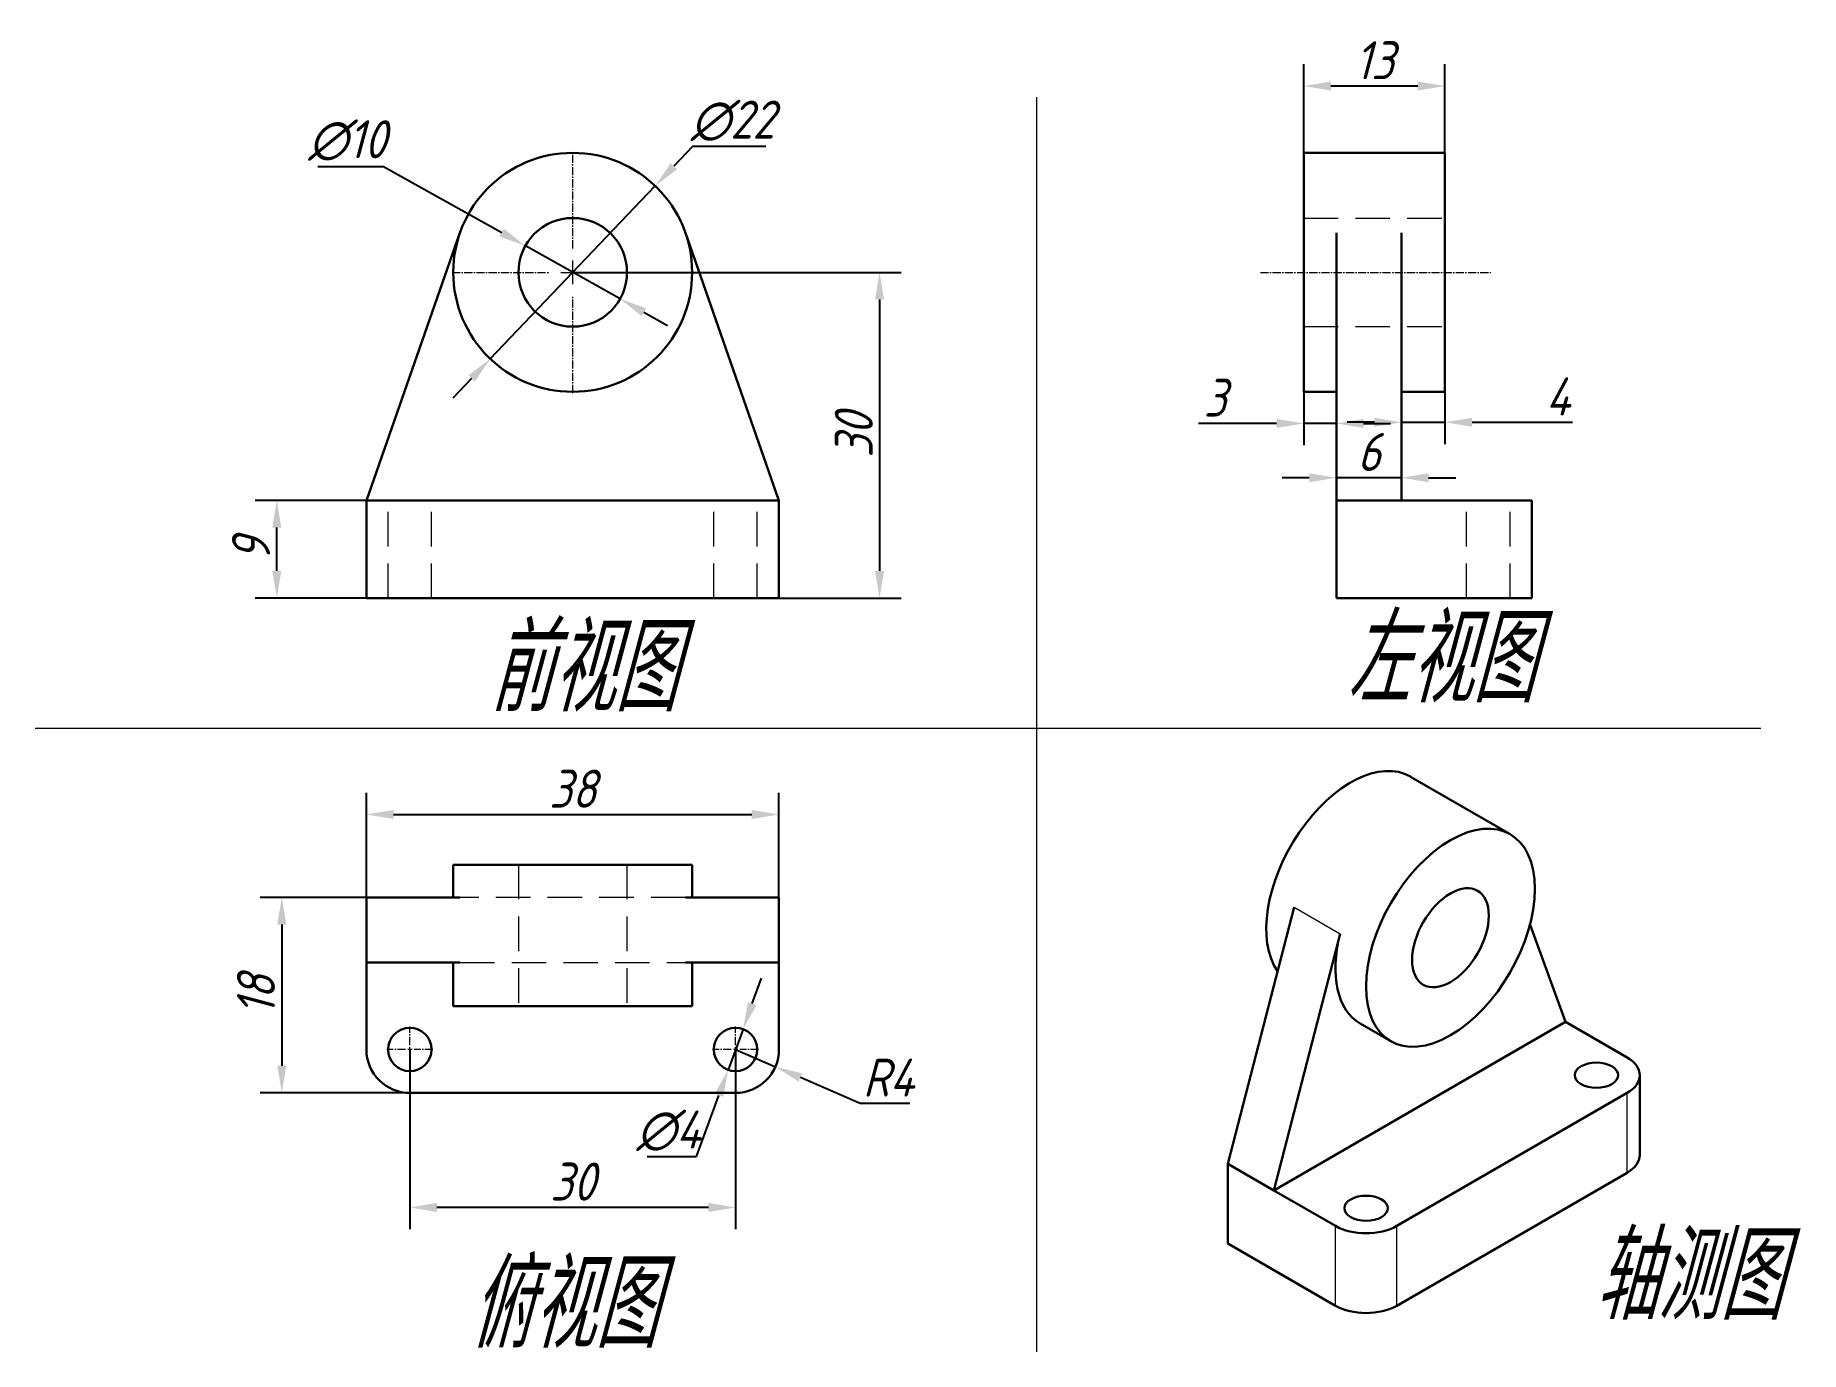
# Model space of a CAD drawing. Header units: millimetres. Extents: x 18 to 180, y 54 to 175.
import ezdxf

# ---------------------------------------------------------------- set-up
doc = ezdxf.new("R2010")
doc.units = ezdxf.units.MM
doc.linetypes.add('CENTER2', pattern=[1.125, 0.75, -0.125, 0.125, -0.125])
doc.linetypes.add('HIDDEN2', pattern=[4.7625, 3.175, -1.5875])
for name, color, linetype, lineweight in [('F标注', 3, 'Continuous', 15), ('F标注 @ 1', 3, 'Continuous', 15), ('MD_可见', 7, 'Continuous', 30), ('MD_可见窄线', 7, 'Continuous', 15), ('MD_隐藏', 6, 'HIDDEN2', 15), ('图层1', 1, 'CENTER2', 15)]:
    doc.layers.add(name, color=color, linetype=linetype, lineweight=lineweight)
doc.styles.add('GB3.5', font='gbeitc.shx', dxfattribs={"bigfont": 'gbcbig.shx'})
doc.dimstyles.new('正常标注', dxfattribs={"dimtxt": 3.5, "dimasz": 2.5, "dimexe": 2, "dimexo": 0, "dimtad": 1, "dimtoh": 1, "dimdec": 3, "dimdsep": 46, "dimtxsty": 'GB3.5', "dimcen": 2.5, "dimadec": 3, "dimazin": 2, "dimtfac": 1, "dimtdec": 3, "dimtmove": 0, "dimatfit": 3, "dimfxl": 0, "dimarcsym": 0})

# ---------------------------------------------------------------- blocks, each defined once
blk = doc.blocks.new('CustomObjectsInViewport3_0')
at = {"layer": 'MD_可见', "extrusion": (0, 1, 0)}
for p, q in [((56.86, 157.06), (48.24, 132.43)), ((86.24, 132.43), (77.63, 157.06)), ((52.24, 132.43), (48.24, 132.43)), ((48.24, 123.43), (48.24, 132.43)), ((52.24, 132.43), (82.24, 132.43)), ((86.24, 132.43), (82.24, 132.43)), ((86.24, 123.43), (86.24, 132.43)), ((52.24, 123.43), (48.24, 123.43)), ((52.24, 123.43), (82.24, 123.43)), ((86.24, 123.43), (82.24, 123.43))]:
    blk.add_line(p, q, dxfattribs=at)
at = {"layer": 'MD_可见'}
blk.add_circle((67.24, 153.43), 11, dxfattribs=at)
at = {"layer": 'MD_可见', "extrusion": (1.22465e-16, 0, -1)}
blk.add_circle((-67.24, 153.43), 5, dxfattribs=at)
at = {"layer": 'MD_隐藏', "extrusion": (0, 1, 0)}
for p, q in [((50.24, 123.43), (50.24, 132.43)), ((54.24, 123.43), (54.24, 132.43)), ((80.24, 123.43), (80.24, 132.43)), ((84.24, 123.43), (84.24, 132.43))]:
    blk.add_line(p, q, dxfattribs=at)
blk = doc.blocks.new('CustomObjectsInViewport5_0')
at = {"layer": 'MD_可见'}
for p, q in [((78.24, 87.67), (56.24, 87.67)), ((56.24, 87.67), (56.24, 84.67)), ((78.24, 87.67), (78.24, 84.67)), ((56.86, 84.67), (48.24, 84.67)), ((48.24, 84.67), (48.24, 78.67)), ((86.24, 84.67), (77.63, 84.67)), ((86.24, 78.67), (86.24, 84.67)), ((56.86, 78.67), (48.24, 78.67)), ((48.24, 78.67), (48.24, 70.67)), ((56.24, 78.67), (56.24, 74.67)), ((86.24, 78.67), (77.63, 78.67)), ((78.24, 78.67), (78.24, 74.67)), ((86.24, 70.67), (86.24, 78.67)), ((56.24, 74.67), (78.24, 74.67)), ((52.24, 66.67), (82.24, 66.67))]:
    blk.add_line(p, q, dxfattribs=at)
at = {"layer": 'MD_可见', "extrusion": (0, 0, -1)}
for centre in [(-52.24, 70.67), (-82.24, 70.67)]:
    blk.add_circle(centre, 2, dxfattribs=at)
at = {"layer": 'MD_可见'}
for centre, start, end in [((52.24, 70.67), 180, 270), ((82.24, 70.67), 270, 0)]:
    blk.add_arc(centre, 4, start, end, dxfattribs=at)
at = {"layer": 'MD_隐藏'}
for p, q in [((62.24, 87.67), (62.24, 74.67)), ((72.24, 87.67), (72.24, 74.67)), ((77.63, 84.67), (56.86, 84.67)), ((56.86, 78.67), (77.63, 78.67))]:
    blk.add_line(p, q, dxfattribs=at)
blk = doc.blocks.new('CustomObjectsInViewport7_0')
at = {"layer": 'MD_可见', "extrusion": (0, 1, 0)}
for p, q in [((134.58, 164.43), (134.58, 142.43)), ((134.58, 164.43), (147.58, 164.43)), ((147.58, 142.43), (147.58, 164.43)), ((137.58, 157.06), (137.58, 132.43)), ((143.58, 157.06), (143.58, 132.43)), ((134.58, 142.43), (137.58, 142.43)), ((143.58, 142.43), (147.58, 142.43)), ((137.58, 132.43), (143.58, 132.43)), ((137.58, 123.43), (137.58, 132.43)), ((143.58, 132.43), (151.58, 132.43)), ((155.58, 132.43), (151.58, 132.43)), ((155.58, 123.43), (155.58, 132.43)), ((137.58, 123.43), (151.58, 123.43)), ((155.58, 123.43), (151.58, 123.43))]:
    blk.add_line(p, q, dxfattribs=at)
at = {"layer": 'MD_隐藏', "extrusion": (0, 1, 0)}
for p, q in [((134.58, 158.43), (147.58, 158.43)), ((134.58, 148.43), (147.58, 148.43)), ((149.58, 123.43), (149.58, 132.43)), ((153.58, 123.43), (153.58, 132.43))]:
    blk.add_line(p, q, dxfattribs=at)
blk = doc.blocks.new('CustomObjectsInViewport9_0')
at = {"layer": 'MD_可见', "extrusion": (-5.55112e-17, 0.816497, 0.57735)}
for p, q in [((144.4, 106.99), (153.59, 101.68)), ((133.68, 94.97), (127.59, 71.34)), ((158.7, 84.4), (155.42, 93.35)), ((137.92, 92.52), (131.83, 68.89)), ((158.7, 84.4), (131.83, 68.89)), ((139.77, 84.26), (142.59, 82.63)), ((164.36, 81.14), (158.7, 84.4)), ((165.53, 72.15), (165.53, 79.5)), ((143.14, 65.62), (164.36, 77.87)), ((127.59, 71.34), (131.83, 68.89)), ((127.59, 63.99), (127.59, 71.34)), ((143.14, 58.27), (164.36, 70.52)), ((131.83, 68.89), (137.49, 65.62)), ((127.59, 63.99), (137.49, 58.27))]:
    blk.add_line(p, q, dxfattribs=at)
at = {"layer": 'MD_可见', "extrusion": (2.27489e-16, 6.09555e-17, -1)}
blk.add_ellipse((138.9, 97.47), major_axis=(5.5, 9.53), ratio=0.57735, start_param=3.403612, end_param=6.283185, dxfattribs=at)
at = {"layer": 'MD_可见'}
for centre, major_axis, start_param, end_param in [((148.09, 92.16), (5.5, 9.53), -0.785398, 5.497787), ((145.27, 93.79), (5.5, 9.53), 2.019675, 3.141593), ((161.53, 79.5), (-4, 0), 2.356194, 3.926991), ((161.53, 72.15), (-4, 0), 2.356194, 3.141593), ((140.32, 67.25), (-4, 0), 0.785398, 2.356194), ((140.32, 59.91), (-4, 0), 0.785398, 2.356194)]:
    blk.add_ellipse(centre, major_axis=major_axis, ratio=0.57735, start_param=start_param, end_param=end_param, dxfattribs=at)
at = {"layer": 'MD_可见', "extrusion": (3.9203e-16, -9.81409e-17, -1)}
blk.add_ellipse((148.09, 92.16), major_axis=(2.5, 4.33), ratio=0.57735, start_param=-2.356194, end_param=3.926991, dxfattribs=at)
at = {"layer": 'MD_可见', "extrusion": (2.00678e-16, 1.11022e-16, -1)}
for centre in [(161.53, 79.5), (140.32, 67.25)]:
    blk.add_ellipse(centre, major_axis=(-2, 0), ratio=0.57735, start_param=-0.785398, end_param=5.497787, dxfattribs=at)
at = {"layer": 'MD_可见窄线', "extrusion": (-5.55112e-17, 0.816497, 0.57735)}
for p, q in [((133.68, 94.97), (137.92, 92.52)), ((164.36, 70.52), (164.36, 77.87)), ((137.49, 58.27), (137.49, 65.62)), ((143.14, 58.27), (143.14, 65.62))]:
    blk.add_line(p, q, dxfattribs=at)
blk = doc.blocks.new('*D6')
at = {"layer": 'F标注', "color": 0, "lineweight": -2, "transparency": 16777216}
for p, q in [((83.78, 86.1), (84.64, 88.45)), ((82.93, 83.75), (81.56, 79.99)), ((78.65, 72.01), (80.71, 77.64)), ((74.09, 72.01), (78.65, 72.01))]:
    blk.add_line(p, q, dxfattribs=at)
at = {"layer": 'F标注', "color": 0, "transparency": 16777216}
for points in [[(83.39, 86.24), (84.18, 85.96), (82.93, 83.75)], [(80.31, 77.79), (81.1, 77.5), (81.56, 79.99)]]:
    blk.add_solid(points, dxfattribs=at)
at = {"layer": 'F标注', "color": 0, "transparency": 16777216, "insert": (76.06, 74.38), "char_height": 3.5, "attachment_point": 5, "style": 'GB3.5'}
blk.add_mtext('∅4', dxfattribs=at)
blk = doc.blocks.new('*D7')
at = {"layer": 'F标注', "color": 0, "lineweight": -2, "transparency": 16777216}
for p, q in [((52.24, 81.87), (52.24, 65.32)), ((82.24, 81.87), (82.24, 65.32)), ((79.74, 67.32), (54.74, 67.32))]:
    blk.add_line(p, q, dxfattribs=at)
at = {"layer": 'F标注', "color": 0, "transparency": 16777216}
for points in [[(54.74, 67.74), (54.74, 66.9), (52.24, 67.32)], [(79.74, 67.74), (79.74, 66.9), (82.24, 67.32)]]:
    blk.add_solid(points, dxfattribs=at)
at = {"layer": 'F标注', "color": 0, "transparency": 16777216, "insert": (67.24, 69.7), "char_height": 3.5, "attachment_point": 5, "style": 'GB3.5'}
blk.add_mtext('30', dxfattribs=at)
blk = doc.blocks.new('*D8')
at = {"layer": 'F标注', "color": 0, "lineweight": -2, "transparency": 16777216}
for p, q in [((48.24, 95.87), (38.45, 95.87)), ((40.45, 93.37), (40.45, 80.37)), ((52.24, 77.87), (38.45, 77.87))]:
    blk.add_line(p, q, dxfattribs=at)
at = {"layer": 'F标注', "color": 0, "transparency": 16777216}
for points in [[(40.03, 93.37), (40.86, 93.37), (40.45, 95.87)], [(40.03, 80.37), (40.86, 80.37), (40.45, 77.87)]]:
    blk.add_solid(points, dxfattribs=at)
at = {"layer": 'F标注', "color": 0, "transparency": 16777216, "insert": (38.07, 86.87), "char_height": 3.5, "attachment_point": 5, "rotation": 90, "style": 'GB3.5'}
blk.add_mtext('18', dxfattribs=at)
blk = doc.blocks.new('*D9')
at = {"layer": 'F标注', "color": 0, "lineweight": -2, "transparency": 16777216}
for p, q in [((48.24, 95.87), (48.24, 105.51)), ((86.24, 95.87), (86.24, 105.51)), ((50.74, 103.51), (83.74, 103.51))]:
    blk.add_line(p, q, dxfattribs=at)
at = {"layer": 'F标注', "color": 0, "transparency": 16777216}
for points in [[(50.74, 103.92), (50.74, 103.09), (48.24, 103.51)], [(83.74, 103.92), (83.74, 103.09), (86.24, 103.51)]]:
    blk.add_solid(points, dxfattribs=at)
at = {"layer": 'F标注', "color": 0, "transparency": 16777216, "insert": (67.24, 105.88), "char_height": 3.5, "attachment_point": 5, "style": 'GB3.5'}
blk.add_mtext('38', dxfattribs=at)
blk = doc.blocks.new('*U10')
at = {"layer": '图层1', "color": 0, "linetype": 'CENTER2', "transparency": 16777216}
for p, q in [((0, 2.2), (0, 11.12)), ((-11.12, 0), (-2.2, 0)), ((2.2, 0), (11.12, 0)), ((0, -11.12), (0, -2.2))]:
    blk.add_line(p, q, dxfattribs=at)
at = {"layer": '图层1', "color": 0, "linetype": 'Continuous', "transparency": 16777216}
for p, q in [((-1.1, 0), (1.1, 0)), ((0, -1.1), (0, 1.1))]:
    blk.add_line(p, q, dxfattribs=at)
blk = doc.blocks.new('*U11')
at = {"layer": '图层1', "color": 0, "linetype": 'CENTER2', "transparency": 16777216}
for p, q in [((0, 0.4), (0, 2.12)), ((-2.12, 0), (-0.4, 0)), ((0.4, 0), (2.12, 0)), ((0, -2.12), (0, -0.4))]:
    blk.add_line(p, q, dxfattribs=at)
at = {"layer": '图层1', "color": 0, "linetype": 'Continuous', "transparency": 16777216}
for p, q in [((-0.2, 0), (0.2, 0)), ((0, -0.2), (0, 0.2))]:
    blk.add_line(p, q, dxfattribs=at)
blk = doc.blocks.new('*U12')
at = {"layer": '图层1', "color": 0, "linetype": 'CENTER2', "transparency": 16777216}
for p, q in [((0, 0.4), (0, 2.12)), ((-2.12, 0), (-0.4, 0)), ((0.4, 0), (2.12, 0)), ((0, -2.12), (0, -0.4))]:
    blk.add_line(p, q, dxfattribs=at)
at = {"layer": '图层1', "color": 0, "linetype": 'Continuous', "transparency": 16777216}
for p, q in [((-0.2, 0), (0.2, 0)), ((0, -0.2), (0, 0.2))]:
    blk.add_line(p, q, dxfattribs=at)
blk = doc.blocks.new('*D13')
at = {"layer": 'F标注', "color": 0, "lineweight": -2, "transparency": 16777216}
for p, q in [((78.29, 165.01), (76.56, 163.2)), ((85.04, 165.01), (78.29, 165.01)), ((59.65, 145.47), (74.84, 161.39)), ((57.93, 143.66), (56.2, 141.85))]:
    blk.add_line(p, q, dxfattribs=at)
at = {"layer": 'F标注', "color": 0, "transparency": 16777216}
for points in [[(76.26, 163.49), (76.86, 162.91), (74.84, 161.39)], [(57.63, 143.95), (58.23, 143.37), (59.65, 145.47)]]:
    blk.add_solid(points, dxfattribs=at)
at = {"layer": 'F标注', "color": 0, "transparency": 16777216, "insert": (81.98, 167.38), "char_height": 3.5, "attachment_point": 5, "style": 'GB3.5'}
blk.add_mtext('∅22', dxfattribs=at)
blk = doc.blocks.new('*D14')
at = {"layer": 'F标注', "color": 0, "lineweight": -2, "transparency": 16777216}
for p, q in [((43.78, 163.19), (49.8, 163.19)), ((49.8, 163.19), (60.7, 157.09)), ((71.61, 150.99), (62.88, 155.87)), ((73.79, 149.77), (75.97, 148.55))]:
    blk.add_line(p, q, dxfattribs=at)
at = {"layer": 'F标注', "color": 0, "transparency": 16777216}
for points in [[(60.9, 157.46), (60.5, 156.73), (62.88, 155.87)], [(73.99, 150.13), (73.59, 149.4), (71.61, 150.99)]]:
    blk.add_solid(points, dxfattribs=at)
at = {"layer": 'F标注', "color": 0, "transparency": 16777216, "insert": (46.48, 165.57), "char_height": 3.5, "attachment_point": 5, "style": 'GB3.5'}
blk.add_mtext('∅10', dxfattribs=at)
blk = doc.blocks.new('*D15')
at = {"layer": 'F标注', "color": 0, "lineweight": -2, "transparency": 16777216}
for p, q in [((67.24, 153.43), (97.5, 153.43)), ((95.5, 150.93), (95.5, 125.93)), ((67.24, 123.43), (97.5, 123.43))]:
    blk.add_line(p, q, dxfattribs=at)
at = {"layer": 'F标注', "color": 0, "transparency": 16777216}
for points in [[(95.09, 150.93), (95.92, 150.93), (95.5, 153.43)], [(95.09, 125.93), (95.92, 125.93), (95.5, 123.43)]]:
    blk.add_solid(points, dxfattribs=at)
at = {"layer": 'F标注', "color": 0, "transparency": 16777216, "insert": (93.13, 138.43), "char_height": 3.5, "attachment_point": 5, "rotation": 90, "style": 'GB3.5'}
blk.add_mtext('30', dxfattribs=at)
blk = doc.blocks.new('*D16')
at = {"layer": 'F标注', "color": 0, "lineweight": -2, "transparency": 16777216}
for p, q in [((48.24, 132.43), (37.99, 132.43)), ((39.99, 125.93), (39.99, 129.93)), ((48.24, 123.43), (37.99, 123.43))]:
    blk.add_line(p, q, dxfattribs=at)
at = {"layer": 'F标注', "color": 0, "transparency": 16777216}
for points in [[(39.57, 129.93), (40.4, 129.93), (39.99, 132.43)], [(39.57, 125.93), (40.4, 125.93), (39.99, 123.43)]]:
    blk.add_solid(points, dxfattribs=at)
at = {"layer": 'F标注', "color": 0, "transparency": 16777216, "insert": (37.61, 127.93), "char_height": 3.5, "attachment_point": 5, "rotation": 90, "style": 'GB3.5'}
blk.add_mtext('9', dxfattribs=at)
blk = doc.blocks.new('*D17')
at = {"layer": 'F标注', "color": 0, "lineweight": -2, "transparency": 16777216}
for p, q in [((134.58, 164.43), (134.58, 172.59)), ((147.58, 164.43), (147.58, 172.59)), ((137.08, 170.59), (145.08, 170.59))]:
    blk.add_line(p, q, dxfattribs=at)
at = {"layer": 'F标注', "color": 0, "transparency": 16777216}
for points in [[(137.08, 171), (137.08, 170.17), (134.58, 170.59)], [(145.08, 171), (145.08, 170.17), (147.58, 170.59)]]:
    blk.add_solid(points, dxfattribs=at)
at = {"layer": 'F标注', "color": 0, "transparency": 16777216, "insert": (141.08, 172.96), "char_height": 3.5, "attachment_point": 5, "style": 'GB3.5'}
blk.add_mtext('13', dxfattribs=at)
blk = doc.blocks.new('*D18')
at = {"layer": 'F标注', "color": 0, "lineweight": -2, "transparency": 16777216}
for p, q in [((137.58, 142.43), (137.58, 132.52)), ((143.58, 142.43), (143.58, 132.52)), ((135.08, 134.52), (132.58, 134.52)), ((143.58, 134.52), (137.58, 134.52)), ((146.08, 134.52), (148.58, 134.52))]:
    blk.add_line(p, q, dxfattribs=at)
at = {"layer": 'F标注', "color": 0, "transparency": 16777216}
for points in [[(135.08, 134.93), (135.08, 134.1), (137.58, 134.52)], [(146.08, 134.93), (146.08, 134.1), (143.58, 134.52)]]:
    blk.add_solid(points, dxfattribs=at)
at = {"layer": 'F标注', "color": 0, "transparency": 16777216, "insert": (140.58, 136.89), "char_height": 3.5, "attachment_point": 5, "style": 'GB3.5'}
blk.add_mtext('6', dxfattribs=at)
blk = doc.blocks.new('*D19')
at = {"layer": 'F标注', "color": 0, "lineweight": -2, "transparency": 16777216}
for p, q in [((134.58, 142.43), (134.58, 137.52)), ((137.58, 142.43), (137.58, 137.52)), ((132.08, 139.52), (124.87, 139.52)), ((137.58, 139.52), (134.58, 139.52)), ((140.08, 139.52), (142.58, 139.52))]:
    blk.add_line(p, q, dxfattribs=at)
at = {"layer": 'F标注', "color": 0, "transparency": 16777216}
for points in [[(132.08, 139.93), (132.08, 139.1), (134.58, 139.52)], [(140.08, 139.93), (140.08, 139.1), (137.58, 139.52)]]:
    blk.add_solid(points, dxfattribs=at)
at = {"layer": 'F标注', "color": 0, "transparency": 16777216, "insert": (126.4, 141.89), "char_height": 3.5, "attachment_point": 5, "style": 'GB3.5'}
blk.add_mtext('3', dxfattribs=at)
blk = doc.blocks.new('*D20')
at = {"layer": 'F标注', "color": 0, "lineweight": -2, "transparency": 16777216}
for p, q in [((143.58, 142.43), (143.58, 137.62)), ((147.58, 142.43), (147.58, 137.62)), ((141.08, 139.62), (138.58, 139.62)), ((143.58, 139.62), (147.58, 139.62)), ((150.08, 139.62), (159.33, 139.62))]:
    blk.add_line(p, q, dxfattribs=at)
at = {"layer": 'F标注', "color": 0, "transparency": 16777216}
for points in [[(141.08, 140.04), (141.08, 139.21), (143.58, 139.62)], [(150.08, 140.04), (150.08, 139.21), (147.58, 139.62)]]:
    blk.add_solid(points, dxfattribs=at)
at = {"layer": 'F标注', "color": 0, "transparency": 16777216, "insert": (157.98, 142), "char_height": 3.5, "attachment_point": 5, "style": 'GB3.5'}
blk.add_mtext('4', dxfattribs=at)
blk = doc.blocks.new('*U21')
at = {"layer": '图层1', "color": 0, "linetype": 'CENTER2', "transparency": 16777216}
blk.add_line((-10.5, 0), (10.73, 0), dxfattribs=at)
blk = doc.blocks.new('*D22')
at = {"layer": 'F标注', "color": 0, "lineweight": -2, "transparency": 16777216}
for p, q in [((82.24, 81.87), (85.91, 80.28)), ((93.71, 76.9), (88.21, 79.29)), ((98.28, 76.9), (93.71, 76.9))]:
    blk.add_line(p, q, dxfattribs=at)
at = {"layer": 'F标注', "color": 0, "transparency": 16777216}
blk.add_solid([(88.37, 79.67), (88.04, 78.91), (85.91, 80.28)], dxfattribs=at)
at = {"layer": 'F标注', "color": 0, "transparency": 16777216, "insert": (96.31, 79.28), "char_height": 3.5, "attachment_point": 5, "style": 'GB3.5'}
blk.add_mtext('R4', dxfattribs=at)

msp = doc.modelspace()

# ---------------------------------------------------------------- linework, layer by layer
at = {"layer": 'F标注'}
for p, q in [((109.9449, 169.5741), (109.9449, 54.0401)), ((17.7428, 111.4621), (176.6842, 111.4621))]:
    msp.add_line(p, q, dxfattribs=at)

# ---------------------------------------------------------------- block references
at = {"layer": 'MD_可见'}
for name, p in [('CustomObjectsInViewport3_0', (0, 0)), ('CustomObjectsInViewport7_0', (0, 0)), ('CustomObjectsInViewport9_0', (0, 0)), ('CustomObjectsInViewport5_0', (0, 11.2004))]:
    msp.add_blockref(name, p, dxfattribs=at)
at = {"layer": '图层1', "linetype": 'CENTER2'}
for name, p in [('*U10', (67.2446, 153.4306)), ('*U21', (141.0809, 153.4306))]:
    msp.add_blockref(name, p, dxfattribs=at)
at = {"layer": '图层1', "linetype": 'CENTER2', "extrusion": (0, 0, -1)}
for name, p in [('*U11', (-52.2446, 81.8724)), ('*U12', (-82.2446, 81.8724))]:
    msp.add_blockref(name, p, dxfattribs=at)

# ---------------------------------------------------------------- texts
at = {"layer": 'F标注 @ 1', "char_height": 8, "attachment_point": 1, "style": 'GB3.5'}
for s, width, insert in [('左视图', 27.579158, (138.4967, 121.8332)), ('前视图', 76.374979, (59.485, 120.9923)), ('轴测图', 22.947875, (161.2923, 65.0005)), ('俯视图', 26.513625, (57.6779, 62.3968))]:
    msp.add_mtext_dynamic_manual_height_columns(s, width=width, gutter_width=17.5, heights=[0], dxfattribs=dict(at, insert=insert))

# ---------------------------------------------------------------- dimensions: what is measured, and where the dimension line sits
at = {"layer": 'F标注'}
for base, p1, p2, picture, middle in [((147.5809, 170.5852), (134.5809, 164.4306), (147.5809, 164.4306), '*D17', (141.0809, 170.5852)), ((137.5809, 139.5163), (134.5809, 142.4306), (137.5809, 142.4306), '*D19', (126.403, 139.5163)), ((143.5809, 139.623), (147.5809, 142.4306), (143.5809, 142.4306), '*D20', (157.9763, 139.623)), ((137.5809, 134.5154), (143.5809, 142.4306), (137.5809, 142.4306), '*D18', (140.5809, 134.5154))]:
    dim = msp.add_linear_dim(base=base, p1=p1, p2=p2, dimstyle='正常标注', dxfattribs=at)
    dim.commit()
    dim.dimension.update_dxf_attribs({"geometry": picture, "text_midpoint": middle, "dimtype": 160})
for p1, p2, picture, middle in [((59.6521, 145.4711), (74.8371, 161.3902), '*D13', (81.9757, 165.0081)), ((71.6076, 150.9885), (62.8815, 155.8727), '*D14', (46.4799, 163.193))]:
    dim = msp.add_diameter_dim_2p(p1=p1, p2=p2, dimstyle='正常标注', dxfattribs=at)
    dim.commit()
    dim.dimension.update_dxf_attribs({"geometry": picture, "text_midpoint": middle, "dimtype": 163})
dim = msp.add_linear_dim(base=(95.5043, 123.4306), p1=(67.2446, 153.4306), p2=(67.2446, 123.4306), angle=90, dimstyle='正常标注', dxfattribs=at)
dim.commit()
dim.dimension.update_dxf_attribs({"geometry": '*D15', "text_midpoint": (95.5043, 138.4306), "dimtype": 160})
for base, p1, p2, picture, middle in [((39.9855, 132.4306), (48.2446, 123.4306), (48.2446, 132.4306), '*D16', (37.6105, 127.9306)), ((40.4482, 77.8724), (48.2446, 95.8724), (52.2446, 77.8724), '*D8', (38.0732, 86.8724))]:
    dim = msp.add_linear_dim(base=base, p1=p1, p2=p2, angle=90, dimstyle='正常标注', dxfattribs=at)
    dim.commit()
    dim.dimension.update_dxf_attribs({"geometry": picture, "text_midpoint": middle})
dim = msp.add_linear_dim(base=(86.2446, 103.5076), p1=(48.2446, 95.8724), p2=(86.2446, 95.8724), dimstyle='正常标注', dxfattribs=at)
dim.commit()
dim.dimension.update_dxf_attribs({"geometry": '*D9', "text_midpoint": (67.2446, 105.8826)})
dim = msp.add_diameter_dim_2p(p1=(82.9287, 83.7518, -11.5), p2=(81.5605, 79.993, -11.5), dimstyle='正常标注', override={"dimlfac": 1}, dxfattribs=at)
dim.commit()
dim.dimension.update_dxf_attribs({"geometry": '*D6', "text_midpoint": (76.0592, 72.0058)})
dim = msp.add_linear_dim(base=(52.2446, 67.3206), p1=(82.2446, 81.8724), p2=(52.2446, 81.8724), dimstyle='正常标注', override={"dimlfac": 1}, dxfattribs=at)
dim.commit()
dim.dimension.update_dxf_attribs({"geometry": '*D7', "text_midpoint": (67.2446, 69.6956)})
dim = msp.add_radius_dim(center=(82.2446, 81.8724), mpoint=(85.9146, 80.2816), dimstyle='正常标注', dxfattribs=at)
dim.commit()
dim.dimension.update_dxf_attribs({"geometry": '*D22', "text_midpoint": (96.3073, 79.2761)})

doc.saveas('drawing.dxf')
